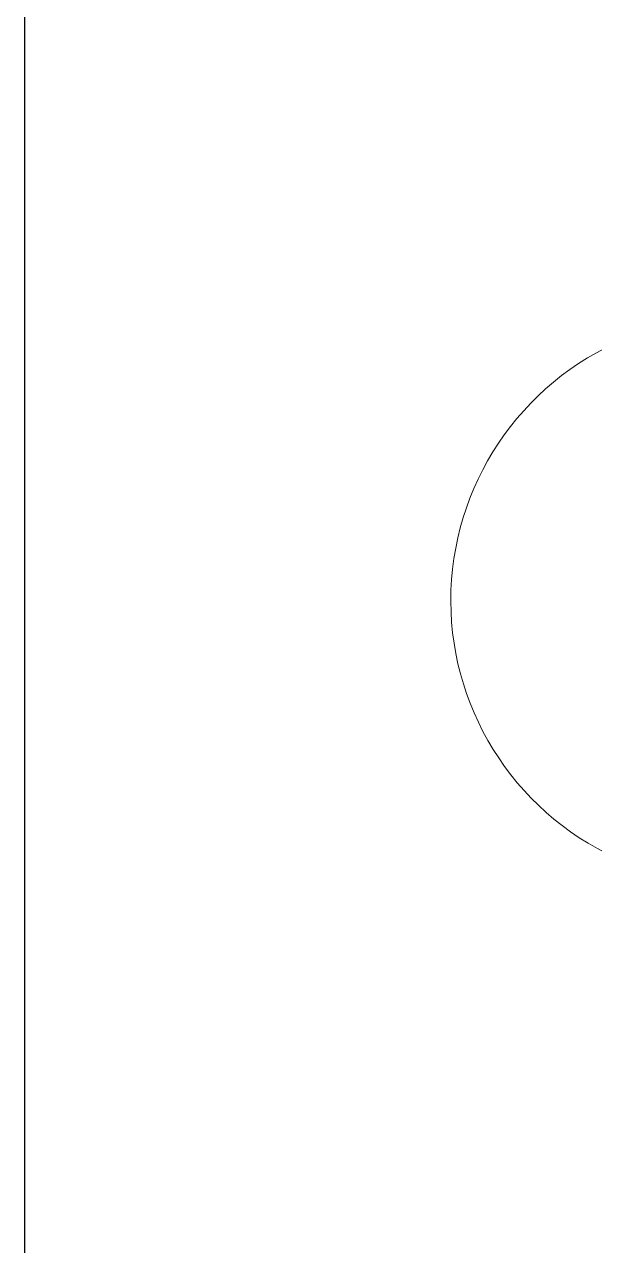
# Model space of a CAD drawing. Header units: inches. Extents: x 2 to 116, y 2 to 108.
# Drawn here: x 47.6701 to 47.7129, y 44.8454 to 44.937 of the extents above; entities that cross this region are included whole.
import ezdxf

# ---------------------------------------------------------------- set-up
doc = ezdxf.new("R2010")
doc.units = ezdxf.units.IN
doc.header["$MEASUREMENT"] = 0
doc.layers.add('14 LOUÇAS - METAIS - BANCADAS', color=252, linetype='Continuous', lineweight=9)
doc.layers.add('PLANTA TUGS_TUES', color=7, linetype='Continuous')

# ---------------------------------------------------------------- blocks, each defined once
blk = doc.blocks.new('CUBA COZ. 02')
at = {"layer": '14 LOUÇAS - METAIS - BANCADAS', "ltscale": 3.5}
blk.add_arc((-0.1004885075874427, 0.0338653155558859), 0.02126713237544209, 133.0270555255383, 335.4390205880478, dxfattribs=at)

msp = doc.modelspace()

# ---------------------------------------------------------------- linework, layer by layer
msp.add_lwpolyline([(52.07014528370617, 45.90318460078225), (52.07014528370617, 46.21818460074606), (47.67014528370613, 46.21818460074606), (47.67014528370613, 38.91818460074607), (52.07014528370617, 38.91818460074607), (52.07014528370617, 45.04225405155978)])
at = {"layer": 'PLANTA TUGS_TUES'}
msp.add_line((47.67014528370613, 46.21818480065926), (47.67014528370613, 38.91818480065926), dxfattribs=at)

# ---------------------------------------------------------------- block references
at = {"layer": 'PLANTA TUGS_TUES', "rotation": 269.9999999999994}
msp.add_blockref('CUBA COZ. 02', (47.68952797065856, 44.79330812719555), dxfattribs=at)

doc.saveas('drawing.dxf')
